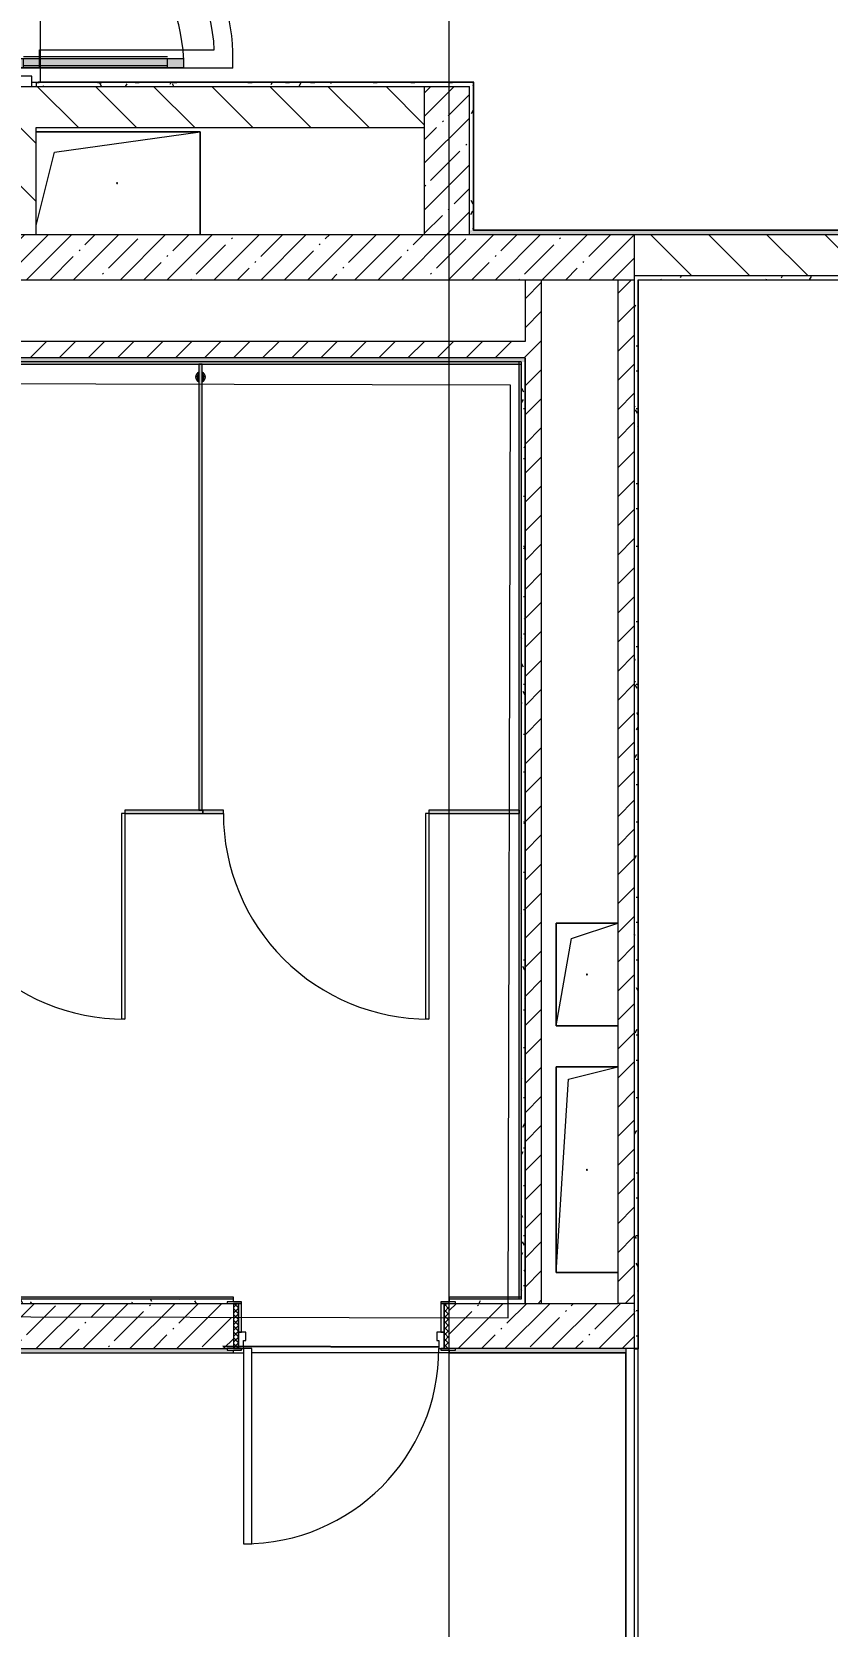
# Model space of a CAD drawing. Header units: millimetres. Extents: x -1113 to 415037, y -3642 to 354837.
# Drawn here: x 98744 to 102614, y 3694 to 11449 of the extents above; entities that cross this region are included whole.
import ezdxf

# ---------------------------------------------------------------- set-up
doc = ezdxf.new("R2010")
doc.units = ezdxf.units.MM
for name, color, linetype, lineweight in [('A-AREA-BNDY', 7, 'Continuous', 5), ('A-DETL-GENF', 7, 'Continuous', 9), ('A-DOOR-2', 7, 'Continuous', 5), ('A-DOOR-FRAM-2', 7, 'Continuous', 5), ('A-FLOR', 7, 'Continuous', 9), ('A-GENM', 7, 'Continuous', 9), ('A-GENM-1', 7, 'Continuous', 20), ('A-GLAZ-CWMG', 7, 'Continuous', 9), ('A-GLAZ-CWMG-1', 7, 'Continuous', 20), ('A-WALL', 7, 'Continuous', 5), ('I-WALL', 7, 'Continuous', 5), ('Оси', 7, 'Continuous', 9)]:
    doc.layers.add(name, color=color, linetype=linetype, lineweight=lineweight)
for name, color, linetype, lineweight, true_color in [('A-DOOR-1', 7, 'Continuous', 5, 0xc0c0c0), ('A-DOOR-4', 7, 'Continuous', 5, 0xd7dbdf), ('A-DOOR-FRAM-1', 7, 'Continuous', 5, 0xc0c0c0), ('A-WALL-1', 9, 'Continuous', 5, 0x808080), ('A-WALL-FNSH-1', 9, 'Continuous', 5, 0x808080)]:
    doc.layers.add(name, color=color, linetype=linetype, lineweight=lineweight, true_color=true_color)
doc.layers.add('A-FLOR-PATT-1', color=7, linetype='Continuous', lineweight=9, true_color=0xeef6ff, transparency=0.5)
pattern_1 = [(45, (64.7, -136.06), (-70.71068, 70.71068), [])]
pattern_2 = [(135, (64.7, -136.06), (-141.42136, -141.42136), [])]
pattern_3 = [(45, (64.7, -136.06), (-114.04925, 114.04925), []), (45, (178.75, -136.06), (-114.04925, 114.04925), [201.612, -40.322, 6.706, -33.617])]
pattern_4 = [(0, (64.7, -136.06), (243.84, 60.96), [20.117, -162.763, 20.117, -162.763, -975.36]), (0, (64.7, -136.06), (243.84, 60.96), [-365.76, 20.117, -345.643, 20.117, -162.763, -426.72]), (0, (64.7, -136.06), (243.84, 60.96), [-914.4, 20.117, -101.803, 20.117, -284.683]), (120, (156.14, -105.58), (-174.71291, 180.691634), [20.117, -162.763, 20.117, -162.763, -975.36]), (120, (156.14, -105.58), (-174.71291, 180.691634), [-365.76, 20.117, -345.643, 20.117, -162.763, -426.72]), (120, (156.14, -105.58), (-174.71291, 180.691634), [-914.4, 20.117, -101.803, 20.117, -284.683]), (240, (186.62, 16.34), (-69.12709, -241.651634), [20.117, -162.763, 20.117, -162.763, -975.36]), (240, (186.62, 16.34), (-69.12709, -241.651634), [-365.76, 20.117, -345.643, 20.117, -162.763, -426.72]), (240, (186.62, 16.34), (-69.12709, -241.651634), [-914.4, 20.117, -101.803, 20.117, -284.683])]

# ---------------------------------------------------------------- blocks, each defined once
blk = doc.blocks.new('110_Дверь_СКБ_1Ст_Внутренняя1 - Д-7а_л__950x2100h_Туалет-32220591-Объем проектирования 1 этажа')
at = {"layer": 'A-DOOR-2'}
h = blk.add_hatch(dxfattribs=at)
h.set_pattern_fill('FP_37', color=256, style=0, pattern_type=2)
h.set_pattern_definition([(135, (1776.41, 174.685), (-14.14214, -14.14214), []), (225, (1776.41, 174.685), (14.14214, -14.14214), [])])
h.paths.add_polyline_path([(537.5, 110), (512.5, 109.9), (512.5, -110), (537.5, -110)])
at = {"layer": 'A-DOOR-FRAM-2'}
h = blk.add_hatch(dxfattribs=at)
h.set_pattern_fill('FP_38', color=256, style=0, pattern_type=2)
h.set_pattern_definition([(45, (-346.384, 174.685), (-14.1421, 14.1421), []), (135, (-346.384, 174.685), (-14.1421, -14.1421), [])])
h.paths.add_polyline_path([(-512.5, 110), (-512.5, -110), (-487.5, -108.5), (-487.5, 110)])
at = {"layer": 'A-DOOR-1'}
for p, q in [((487.5, 1060), (447.5, 1060)), ((447.5, 1060), (447.5, 110)), ((487.5, 110), (487.5, 1060)), ((447.5, 110), (487.5, 110))]:
    blk.add_line(p, q, dxfattribs=at)
blk.add_arc((487.5, 110), 950, 90, 180, dxfattribs=at)
at = {"layer": 'A-DOOR-FRAM-1'}
for p, q in [((-472.5, 118), (-542.5, 118)), ((-542.5, 118), (-542.5, 110)), ((-542.5, 110), (-472.5, 110)), ((-487.5, 110), (-512.5, 110)), ((-512.5, 110), (-512.5, -110)), ((-462.5, 110), (-487.5, 110)), ((-487.5, 110), (-487.5, 30)), ((-487.5, -110), (-487.5, 110)), ((-472.5, 110), (-487.5, 110)), ((-487.5, 110), (-487.5, 109)), ((-487.5, 109), (-472.5, 109)), ((-472.5, 110), (-472.5, 118)), ((-472.5, 109), (-472.5, 110)), ((-462.5, 70), (-462.5, 110)), ((487.5, 110), (487.5, 70)), ((512.5, 110), (487.5, 110)), ((567.5, 118), (497.5, 118)), ((497.5, 118), (497.5, 110)), ((512.5, 110), (497.5, 110)), ((497.5, 110), (497.5, 109)), ((497.5, 110), (567.5, 110)), ((497.5, 109), (512.5, 109)), ((512.5, 30), (512.5, 110)), ((537.5, 110), (512.5, 110)), ((512.5, 110), (512.5, -110)), ((512.5, 109), (512.5, 110)), ((537.5, -110), (537.5, 110)), ((567.5, 110), (567.5, 118)), ((-487.5, 30), (-452.5, 30)), ((-472.5, 30), (-487.5, 30)), ((-487.5, 30), (-487.5, -110)), ((-472.5, -110), (-472.5, 30)), ((-452.5, 70), (-462.5, 70)), ((-452.5, 30), (-452.5, 70)), ((487.5, 70), (477.5, 70)), ((477.5, 70), (477.5, 30)), ((477.5, 30), (512.5, 30)), ((512.5, 30), (497.5, 30)), ((497.5, 30), (497.5, -110)), ((512.5, -110), (512.5, 30)), ((-472.5, -110), (-542.5, -110)), ((-542.5, -110), (-542.5, -118)), ((-542.5, -118), (-472.5, -118)), ((-512.5, -110), (-487.5, -110)), ((-487.5, -110), (-472.5, -110)), ((-472.5, -118), (-472.5, -110)), ((497.5, -110), (512.5, -110)), ((567.5, -110), (497.5, -110)), ((497.5, -110), (497.5, -118)), ((497.5, -118), (567.5, -118)), ((512.5, -110), (537.5, -110)), ((567.5, -118), (567.5, -110))]:
    blk.add_line(p, q, dxfattribs=at)
blk = doc.blocks.new('131_Сантехническая перегородка_Дверь МГН - СД-1-30883454-Объем проектирования 1 этажа')
at = {"layer": 'A-GENM'}
for points in [[(-366.5, 8), (-370, 8), (-370, -8), (10, -8), (10, 8), (-350.5, 8)], [(1390, 8), (1010, 8), (1010, -8), (1390, -8)]]:
    blk.add_hatch(color=256, dxfattribs=at).paths.add_polyline_path(points)
at = {"layer": 'A-DOOR-1'}
for p, q in [((10, 1008), (26, 1008)), ((10, 8), (10, 1008)), ((26, 8), (26, 1008)), ((10, 8), (26, 8))]:
    blk.add_line(p, q, dxfattribs=at)
blk.add_arc((10, 8), 1000, 360, 90, dxfattribs=at)
at = {"layer": 'A-GENM-1'}
for p, q in [((10, 8), (-370, 8)), ((-370, 8), (-370, -8)), ((10, -8), (10, 8)), ((1390, 8), (1010, 8)), ((1010, 8), (1010, -8)), ((1390, -8), (1390, 8)), ((-370, -8), (10, -8)), ((1010, -8), (1390, -8))]:
    blk.add_line(p, q, dxfattribs=at)
blk = doc.blocks.new('GM_Отверстие прямоугольное _в плите_ - Отверстие-21717112-Объем проектирования 1 этажа')
at = {"layer": 'A-GENM'}
for p, q in [((-394, 250), (405, 250)), ((405, 250), (-394, 250)), ((-305, 150), (405, 250)), ((405, 250), (405, -250)), ((405, -250), (405, 250)), ((-394, -206), (-305, 150))]:
    blk.add_line(p, q, dxfattribs=at)
for start, end in [(360, 180), (180, 360)]:
    blk.add_arc((0, 0), 2.5, start, end, dxfattribs=at)
blk = doc.blocks.new('GM_Отверстие прямоугольное _в плите_ - Отверстие-21958892-Объем проектирования 1 этажа')
at = {"layer": 'A-GENM'}
for p, q in [((-150, -250), (-150, 250)), ((-150, 250), (150, 250)), ((150, 250), (-150, 250)), ((-150, 250), (-150, -250)), ((-75, 175), (150, 250)), ((-150, -250), (-75, 175)), ((150, -250), (-150, -250)), ((-150, -250), (150, -250))]:
    blk.add_line(p, q, dxfattribs=at)
for start, end in [(360, 180), (180, 360)]:
    blk.add_arc((0, 0), 2.5, start, end, dxfattribs=at)
blk = doc.blocks.new('GM_Отверстие прямоугольное _в плите_ - Отверстие-21959076-Объем проектирования 1 этажа')
at = {"layer": 'A-GENM'}
for p, q in [((-150, -500), (-150, 500)), ((-150, 500), (150, 500)), ((150, 500), (-150, 500)), ((-150, 500), (-150, -500)), ((-90, 440), (150, 500)), ((-150, -500), (-90, 440)), ((150, -500), (-150, -500)), ((-150, -500), (150, -500))]:
    blk.add_line(p, q, dxfattribs=at)
for start, end in [(360, 180), (180, 360)]:
    blk.add_arc((0, 0), 2.5, start, end, dxfattribs=at)
blk = doc.blocks.new('131_Сантехническая перегородка 7 - СП-1-30858579-Объем проектирования 1 этажа')
at = {"layer": 'A-GENM'}
blk.add_hatch(color=256, dxfattribs=at).paths.add_polyline_path([(2165.9, -8), (2165.9, 8), (-4.1, 8), (-4.1, -8), (1884.9, -8)])
at = {"layer": 'A-GENM', "flags": 128}
for points in [[(71.5, 8), (71.1, 8.5), (70.8, 9), (70.4, 9.5), (70, 9.9), (69.6, 10.4), (69.2, 10.8), (68.8, 11.2), (68.3, 11.6), (67.8, 12), (67.3, 12.3), (66.8, 12.7), (66.3, 13), (65.8, 13.3), (65.3, 13.6), (64.7, 13.8), (64.2, 14), (63.6, 14.3), (63, 14.4), (62.4, 14.6), (61.9, 14.7), (61.3, 14.9), (60.7, 14.9), (60.1, 15), (59.5, 15.1), (58.9, 15.1), (58.3, 15.1), (57.7, 15), (57.1, 15), (56.5, 14.9), (55.9, 14.8), (55.3, 14.7), (54.7, 14.5), (54.1, 14.4), (53.5, 14.2), (53, 13.9), (52.4, 13.7), (51.9, 13.4), (51.4, 13.2), (50.8, 12.9), (50.3, 12.5), (49.8, 12.2), (49.3, 11.8), (48.9, 11.4), (48.4, 11), (48, 10.6), (47.6, 10.2), (47.2, 9.7), (46.8, 9.3), (46.4, 8.8), (46.1, 8.3), (45.9, 8)], [(45.9, -8), (46.3, -8.5), (46.6, -9), (47, -9.5), (47.4, -9.9), (47.8, -10.4), (48.2, -10.8), (48.6, -11.2), (49.1, -11.6), (49.6, -12), (50, -12.3), (50.5, -12.7), (51.1, -13), (51.6, -13.3), (52.1, -13.6), (52.7, -13.8), (53.2, -14), (53.8, -14.3), (54.4, -14.4), (54.9, -14.6), (55.5, -14.7), (56.1, -14.9), (56.7, -14.9), (57.3, -15), (57.9, -15.1), (58.5, -15.1), (59.1, -15.1), (59.7, -15), (60.3, -15), (60.9, -14.9), (61.5, -14.8), (62.1, -14.7), (62.7, -14.5), (63.3, -14.4), (63.8, -14.2), (64.4, -13.9), (65, -13.7), (65.5, -13.4), (66, -13.2), (66.6, -12.9), (67.1, -12.5), (67.6, -12.2), (68, -11.8), (68.5, -11.4), (69, -11), (69.4, -10.6), (69.8, -10.2), (70.2, -9.7), (70.6, -9.3), (70.9, -8.8), (71.3, -8.3), (71.5, -8)]]:
    blk.add_lwpolyline(points, dxfattribs=at)
at = {"layer": 'A-GENM'}
for radius, start, end in [(24.6, 19.91127, 160.08873), (17.6, 28.97309, 151.02691), (15.1, 33.78108, 146.21892), (24.6, 199.91127, 340.08873), (17.6, 208.97309, 331.02691), (15.1, 213.78108, 326.21892)]:
    blk.add_arc((58.7, 0), radius, start, end, dxfattribs=at)
at = {"layer": 'A-GENM-1'}
for p, q in [((2165.9, 8), (-4.1, 8)), ((-4.1, 8), (-4.1, -8)), ((2165.9, -8), (2165.9, 8)), ((-4.1, -8), (2165.9, -8))]:
    blk.add_line(p, q, dxfattribs=at)
blk = doc.blocks.new('131_Сантехническая перегородка_Дверь МГН 2 - СД-1-30897608-Объем проектирования 1 этажа')
at = {"layer": 'A-GENM'}
for points in [[(-269.9, 8), (-427.5, 8), (-427.5, -8), (10, -8), (10, 8), (-88.5, 8)], [(1010, 8), (1010, -8), (1110, -8), (1110, 8)]]:
    blk.add_hatch(color=256, dxfattribs=at).paths.add_polyline_path(points)
at = {"layer": 'A-DOOR-1'}
for p, q in [((10, 1008), (26, 1008)), ((10, 8), (10, 1008)), ((26, 8), (26, 1008)), ((10, 8), (26, 8))]:
    blk.add_line(p, q, dxfattribs=at)
blk.add_arc((10, 8), 1000, 360, 90, dxfattribs=at)
at = {"layer": 'A-GENM-1'}
for p, q in [((10, 8), (-430, 8)), ((-430, 8), (-430, -8)), ((10, -8), (10, 8)), ((1110, 8), (1010, 8)), ((1010, 8), (1010, -8)), ((1110, -8), (1110, 8)), ((-430, -8), (10, -8)), ((1010, -8), (1110, -8))]:
    blk.add_line(p, q, dxfattribs=at)
blk = doc.blocks.new('Дверь_Витражная_остекление_ - ВВ-7 остекление-32349468-Объем проектирования 1 этажа')
at = {"layer": 'A-DETL-GENF'}
for p, q in [((-815, -20), (-860, -20)), ((-860, -177.2), (-860, -20)), ((-815, -20), (-860, -20)), ((-860, -20), (-860, -177.2)), ((-815, -177.2), (-815, -20)), ((-815, -177.2), (-815, -20)), ((865, -880), (865, -20)), ((865, -20), (865, -880)), ((-860, -100), (-815, -100)), ((-850, -177.2), (-850, -100)), ((-806, -177.2), (-806, -100)), ((856, -800), (856, -100)), ((900, -100), (865, -100)), ((900, -800), (900, -140)), ((910, -880), (910, -140)), ((910, -880), (910, -140)), ((-860, -880), (-860, -177.2)), ((-860, -177.2), (-860, -880)), ((-850, -800), (-850, -177.2)), ((-815, -880), (-815, -177.2)), ((-815, -880), (-815, -177.2)), ((-806, -800), (-806, -177.2)), ((-860, -800), (-815, -800)), ((910, -800), (865, -800)), ((-860, -880), (-815, -880)), ((-860, -880), (-815, -880)), ((910, -880), (865, -880)), ((865, -880), (910, -880))]:
    blk.add_line(p, q, dxfattribs=at)
at = {"layer": 'A-DOOR-1'}
for p, q in [((-910, 20), (-860, 20)), ((-910, -20), (-910, 20)), ((-860, 20), (-860, -20)), ((860, 20), (910, 20)), ((860, -20), (860, 20)), ((910, 20), (910, -20)), ((-860, -20), (-910, -20)), ((-860, -177.2), (-860, -20)), ((860, -880), (860, -20)), ((910, -20), (860, -20))]:
    blk.add_line(p, q, dxfattribs=at)
for centre, start, end in [((-860, -20), 275.92467, 0), ((860, -20), 180, 196.2256), ((860, -20), 227.29681, 270)]:
    blk.add_arc(centre, 860, start, end, dxfattribs=at)
at = {"layer": 'A-DOOR-4'}
blk.add_line((-860, -880), (-860, -177.2), dxfattribs=at)
for centre, start, end in [((860, -20), 196.2256, 227.18263), ((-860, -20), 270, 275.92467)]:
    blk.add_arc(centre, 860, start, end, dxfattribs=at)
blk = doc.blocks.new('Прямоугольный импост - Импост структурный с накладкой - 160мм Темный-V270-Объем проектирования 1 этажа')
at = {"layer": 'A-GLAZ-CWMG-1'}
for p, q in [((-50, 0), (-50, 17)), ((-50, 17), (0, 17)), ((-40, 0), (-50, 0)), ((-40, -40), (-40, 0)), ((0, 0), (-10, 0)), ((-10, 0), (-10, -40)), ((0, 17), (0, 0)), ((-50, -140), (-50, -40)), ((-50, -40), (-40, -40)), ((-10, -40), (0, -40)), ((0, -40), (0, -140)), ((0, -140), (-50, -140))]:
    blk.add_line(p, q, dxfattribs=at)

msp = doc.modelspace()

# ---------------------------------------------------------------- hatches: boundary and pattern name
at = {"layer": 'A-FLOR-PATT-1'}
h = msp.add_hatch(color=256, dxfattribs=at)
h.paths.add_polyline_path([(98781.5, 11273.9), (98781.5, 11318.9), (98624.3, 11318.9), (98624.3, 11273.9), (98768.9, 11273.9)])
h.paths.add_polyline_path([(82778.7, 11453.9), (83521.7, 11453.9), (83521.7, 11498.9), (82778.7, 11498.9), (82778.7, 11463.9)])
h.paths.add_polyline_path([(82838.2, 12878.9), (83491.7, 12878.9), (83491.7, 12923.9), (82778.7, 12923.9), (82778.7, 12878.9)])
h.paths.add_polyline_path([(98624.3, 12998.9), (98784.7, 12998.9), (98784.7, 13043.9), (98744.3, 13043.9), (98744.3, 13033.9), (98644.3, 13033.9), (98644.3, 13043.9), (98624.3, 13043.9), (98624.3, 13033.9)])
for points in [[(98784.7, 11273.9), (98784.7, 11318.9), (98781.5, 11318.9), (98781.5, 11273.9)], [(99484.3, 11273.9), (99484.3, 11318.9), (98784.7, 11318.9), (98784.7, 11273.9), (98797, 11273.9)]]:
    msp.add_hatch(color=256, dxfattribs=at).paths.add_polyline_path(points)
at = {"layer": 'I-WALL'}
h = msp.add_hatch(dxfattribs=at)
h.set_pattern_fill('FP_23', color=256, style=0, pattern_type=2)
h.set_pattern_definition(pattern_2)
h.paths.add_polyline_path([(98764.7, 10463.9), (98764.7, 11183.9), (98564.7, 11183.9), (98564.7, 10463.9), (98753.7, 10463.9)])
h.paths.add_polyline_path([(98564.7, 13083.9), (98764.7, 13083.9), (98764.7, 13263.9), (98564.7, 13263.9), (98564.7, 13106.4)])
h = msp.add_hatch(dxfattribs=at)
h.set_pattern_fill('FP_191', color=256, style=0, pattern_type=2)
h.set_pattern_definition(pattern_4)
h.paths.add_polyline_path([(100873.7, 11183.9), (100873.7, 11203.9), (98764.7, 11203.9), (98764.7, 11183.9), (100832, 11183.9)])
h = msp.add_hatch(dxfattribs=at)
h.set_pattern_fill('FP_23', color=256, style=0, pattern_type=2)
h.set_pattern_definition(pattern_2)
h.paths.add_polyline_path([(98764.7, 10983.9), (100653.7, 10983.9), (100653.7, 11183.9), (98764.7, 11183.9), (98764.7, 11055.9)])
h = msp.add_hatch(dxfattribs=at)
h.set_pattern_fill('FP_1', color=256, style=0, pattern_type=2)
h.set_pattern_definition(pattern_3)
h.paths.add_polyline_path([(100832, 10463.9), (100873.7, 10463.9), (100873.7, 11183.9), (100653.7, 11183.9), (100653.7, 10463.9)])
h = msp.add_hatch(dxfattribs=at)
h.set_pattern_fill('FP_191', color=256, style=0, pattern_type=2)
h.set_pattern_definition(pattern_4)
h.paths.add_polyline_path([(100893.7, 10483.9), (100893.7, 11203.9), (100873.7, 11203.9), (100873.7, 10483.9)])
h = msp.add_hatch(dxfattribs=at)
h.set_pattern_fill('FP_191', color=256, style=0, pattern_type=2)
h.set_pattern_definition(pattern_4)
h.paths.add_polyline_path([(119394.7, 10463.9), (121254.7, 10463.9), (121254.6, 10483.9), (111244.7, 10483.9), (111244.7, 10471.9), (111274.7, 10471.9), (111274.7, 10463.9), (118009.5, 10463.9)])
h.paths.add_polyline_path([(109224.7, 10463.9), (110264.7, 10463.9), (110264.7, 10471.9), (110294.7, 10471.9), (110294.7, 10483.9), (109194.7, 10483.9), (109194.7, 10471.9), (109224.7, 10471.9), (109224.7, 10464.5)])
h.paths.add_polyline_path([(107194.7, 10463.9), (107714.7, 10464.2), (107714.7, 10471.9), (107744.7, 10471.9), (107744.7, 10483.9), (105159.7, 10483.9), (105159.7, 10471.9), (105189.7, 10471.9), (105189.7, 10463.9), (107021.2, 10463.9)])
h.paths.add_polyline_path([(102895.1, 10463.9), (103679.7, 10464.2), (103679.7, 10471.9), (103709.7, 10471.9), (103709.7, 10483.9), (100893.7, 10483), (100873.7, 10463.9), (101674.7, 10463.9)])
h.paths.add_polyline_path([(100873.7, 10463.9), (100893.7, 10483.9), (100873.7, 10483.9)])
h = msp.add_hatch(dxfattribs=at)
h.set_pattern_fill('FP_23', color=256, style=0, pattern_type=2)
h.set_pattern_definition(pattern_2)
h.paths.add_polyline_path([(107194.7, 10263.9), (107194.7, 10463.9), (105159.7, 10463.9), (105159.7, 10263.9), (107176.9, 10263.9)])
h.paths.add_polyline_path([(103679.7, 10263.9), (103709.7, 10263.9), (103709.7, 10463.9), (101674.7, 10463.9), (101674.7, 10263.9), (102895.1, 10263.9)])
h.paths.add_polyline_path([(93554.7, 10263.9), (94274.7, 10263.9), (94274.7, 10463.9), (93524.7, 10463.9), (93524.7, 10263.9)])
h.paths.add_polyline_path([(91474.7, 10263.9), (92574.7, 10263.9), (92574.7, 10463.9), (91449.7, 10463.9), (91449.7, 10263.9)])
h.paths.add_polyline_path([(89994.7, 10263.9), (90049.7, 10263.9), (90049.7, 10463.9), (89674.7, 10463.9), (89674.7, 10263.9), (89694.7, 10263.9)])
h = msp.add_hatch(dxfattribs=at)
h.set_pattern_fill('FP_1', color=256, style=0, pattern_type=2)
h.set_pattern_definition(pattern_3)
h.paths.add_polyline_path([(94554.7, 10243.9), (101674.7, 10243.9), (101674.7, 10463.9), (94274.7, 10463.9), (94274.7, 10243.9), (94354.7, 10243.9)])
h = msp.add_hatch(dxfattribs=at)
h.set_pattern_fill('FP_22', color=256, style=0, pattern_type=2)
h.set_pattern_definition(pattern_1)
h.paths.add_polyline_path([(101144.7, 5263.9), (101224.7, 5263.9), (101224.7, 10243.9), (101144.7, 10243.9), (101144.7, 5283.9)])
h = msp.add_hatch(dxfattribs=at)
h.set_pattern_fill('FP_22', color=256, style=0, pattern_type=2)
h.set_pattern_definition(pattern_1)
h.paths.add_polyline_path([(101594.7, 5263.9), (101674.7, 5263.9), (101674.7, 10243.9), (101594.7, 10243.9), (101594.7, 5287.5)])
h = msp.add_hatch(dxfattribs=at)
h.set_pattern_fill('FP_191', color=256, style=0, pattern_type=2)
h.set_pattern_definition(pattern_4)
h.paths.add_polyline_path([(101674.7, 5043.9), (101694.7, 5043.9), (101693.7, 10243.9), (101674.7, 10263.9), (101674.7, 5156.6)])
h.paths.add_polyline_path([(101694.7, 10243.9), (101694.7, 10263.9), (101674.7, 10263.9)])
h = msp.add_hatch(dxfattribs=at)
h.set_pattern_fill('FP_191', color=256, style=0, pattern_type=2)
h.set_pattern_definition(pattern_4)
h.paths.add_polyline_path([(103679.7, 10243.9), (103709.7, 10243.9), (103709.7, 10255.9), (103679.7, 10255.9), (103679.7, 10263.9), (101694.7, 10263.9), (101694.7, 10243.9), (102895.1, 10243.9)])
h.paths.add_polyline_path([(107174.7, 10243.9), (107194.7, 10243.9), (107194.7, 10263.9), (105189.7, 10263.6), (105189.7, 10255.9), (105159.7, 10255.9), (105159.7, 10243.9), (107021.2, 10243.9)])
h = msp.add_hatch(dxfattribs=at)
h.set_pattern_fill('FP_22', color=256, style=0, pattern_type=2)
h.set_pattern_definition(pattern_1)
h.paths.add_polyline_path([(96190.1, 9863.9), (101144.7, 9863.9), (101144.7, 9943.9), (94354.7, 9941.9), (94354.7, 9863.9), (95932.2, 9863.9)])
h = msp.add_hatch(dxfattribs=at)
h.set_pattern_fill('FP_191', color=256, style=0, pattern_type=2)
h.set_pattern_definition(pattern_4)
h.paths.add_polyline_path([(96705.9, 9843.9), (101144.7, 9843.9), (101144.7, 9863.9), (94374.7, 9863.9), (94374.8, 9843.9), (96190.1, 9843.9)])
for points in [[(101087, 9832.9), (101124.7, 9832.9), (101124.7, 9843.9), (94385.7, 9843.9), (94376, 9832.9), (100832, 9832.9)], [(101124.7, 5283.9), (101123.9, 9832.9), (101113.7, 9832.9), (101113.7, 5283.9)]]:
    msp.add_hatch(color=256, dxfattribs=at).paths.add_polyline_path(points)
h = msp.add_hatch(dxfattribs=at)
h.set_pattern_fill('FP_191', color=256, style=0, pattern_type=2)
h.set_pattern_definition(pattern_4)
h.paths.add_polyline_path([(101144.7, 5283.9), (101144.7, 9843.9), (101124.7, 9843.9), (101124.7, 5283.9)])
h = msp.add_hatch(dxfattribs=at)
h.set_pattern_fill('FP_191', color=256, style=0, pattern_type=2)
h.set_pattern_definition(pattern_4)
h.paths.add_polyline_path([(100832, 5263.9), (101144.7, 5263.9), (101144.7, 5283.9), (100774.7, 5283.9), (100774.7, 5271.9), (100804.7, 5271.9), (100804.7, 5263.9)])
h.paths.add_polyline_path([(99694.7, 5263.9), (99694.7, 5271.9), (99724.7, 5271.9), (99724.7, 5283.9), (97984.7, 5283.9), (97984.7, 5263.9), (98768.9, 5263.9)])
h = msp.add_hatch(color=256, dxfattribs=at)
h.paths.add_polyline_path([(100980.5, 5283.9), (101113.7, 5283.9), (101113.7, 5294.9), (100774.7, 5294.9), (100774.7, 5283.9), (100832, 5283.9)])
h.paths.add_polyline_path([(98015.7, 5283.9), (99724.7, 5283.9), (99724.7, 5294.9), (98015.7, 5294.9)])
h = msp.add_hatch(dxfattribs=at)
h.set_pattern_fill('FP_1', color=256, style=0, pattern_type=2)
h.set_pattern_definition(pattern_3)
h.paths.add_polyline_path([(99724.7, 5043.9), (99724.7, 5263.9), (94274.7, 5263.9), (94274.7, 5043.9), (99694.7, 5043.9)])
h.paths.add_polyline_path([(101674.7, 5043.9), (101674.7, 5263.9), (100774.7, 5263.9), (100774.7, 5043.9), (101634.7, 5043.9)])
h = msp.add_hatch(dxfattribs=at)
h.set_pattern_fill('FP_191', color=256, style=0, pattern_type=2)
h.set_pattern_definition(pattern_4)
h.paths.add_polyline_path([(100774.7, 5023.9), (101633.7, 5023.9), (101634.3, 5043.9), (100804.7, 5043.2), (100804.7, 5035.9), (100774.7, 5035.9)])
h.paths.add_polyline_path([(94274.7, 5023.9), (99724.7, 5023.9), (99724.7, 5035.9), (99694.7, 5035.9), (99694.7, 5043.9), (94274.7, 5043.9), (94274.7, 5037.3)])

# ---------------------------------------------------------------- linework, layer by layer
msp.add_lwpolyline([(99673.1, 5055.5), (100723.1, 5053)])
at = {"layer": 'A-AREA-BNDY', "flags": 128}
msp.add_lwpolyline([(94345.1, 9747), (94340.7, 7869), (94570.7, 7868.5), (94565.5, 5638.5), (95385.5, 5636.6), (95385, 5436.6), (97965, 5430.5), (97964.5, 5200.5), (101062.4, 5193.3), (101073.1, 9731.2)], close=True, dxfattribs=at)
at = {"layer": 'A-FLOR'}
for p, q in [((98784.7, 12177.1), (98784.7, 11203.9)), ((98781.5, 11272.3), (98781.5, 11362.3)), ((98781.5, 11362.3), (99631.9, 11362.3)), ((99721.5, 11272.3), (98781.5, 11272.3)), ((100893.7, 11203.9), (98744.3, 11203.9)), ((100893.7, 10483.9), (100893.7, 11203.9)), ((103784.7, 10483.9), (100894.7, 10483.9)), ((101694.7, 10243.9), (103709.7, 10243.9)), ((101694.7, 2788.9), (101694.7, 10242.9)), ((99724.7, 5271.9), (99724.7, 5283.9)), ((94254.7, 5023.9), (99774.7, 5023.9)), ((99724.7, 5023.9), (99724.7, 5035.9)), ((101633.7, 5023.9), (99814.7, 5023.9)), ((100774.7, 5035.9), (100774.7, 5023.9)), ((101634.7, 2738.9), (101634.7, 5023.9))]:
    msp.add_line(p, q, dxfattribs=at)
for radius, start, end in [(855, 2.68148, 89.68791), (855, 2.68148, 89.68791), (945, 356.96706, 72.24721), (945, 356.96706, 72.24721)]:
    msp.add_arc((98777.8, 11322.3), radius, start, end, dxfattribs=at)
at = {"layer": 'A-WALL'}
for p, q in [((100894.7, 10483.9), (100893.7, 10483.9)), ((101124.7, 9843.9), (94374.7, 9843.9)), ((101124.7, 9843.9), (101124.7, 5283.9)), ((99724.7, 5283.9), (98004.7, 5283.9)), ((101674.7, 5263.9), (101594.7, 5263.9)), ((101634.7, 5043.9), (101634.7, 5023.9)), ((101674.7, 5043.9), (101674.7, 2843.9)), ((101675.7, 5043.9), (101675.7, 5042.9)), ((101633.7, 5023.9), (101634.7, 5023.9))]:
    msp.add_line(p, q, dxfattribs=at)
at = {"layer": 'A-WALL-1'}
for p, q in [((97483.7, 11183.9), (100873.7, 11183.9)), ((98764.7, 11203.9), (98764.7, 11183.9)), ((100653.7, 11183.9), (100653.7, 10463.9)), ((100873.7, 10463.9), (100873.7, 11183.9)), ((98764.7, 10463.9), (98764.7, 10983.9)), ((98764.7, 10983.9), (100653.7, 10983.9)), ((93554.7, 10463.9), (103679.7, 10463.9)), ((101674.7, 10463.9), (101674.7, 5043.9)), ((94274.7, 10243.9), (101674.7, 10243.9)), ((101144.7, 10243.9), (101144.7, 9943.9)), ((101224.7, 5263.9), (101224.7, 10243.9)), ((101594.7, 10243.9), (101594.7, 5263.9)), ((101674.7, 10263.9), (103679.7, 10263.9)), ((101694.7, 10242.9), (101694.7, 10243.9)), ((101144.7, 9943.9), (94354.7, 9943.9)), ((101144.7, 9863.9), (94354.7, 9863.9)), ((101144.7, 9863.9), (101144.7, 5263.9)), ((101144.7, 5263.9), (101144.7, 9863.9)), ((101124.7, 5283.9), (100774.7, 5283.9)), ((100774.7, 5283.9), (100774.7, 5271.9)), ((94274.7, 5263.9), (99694.7, 5263.9)), ((100804.7, 5263.9), (101594.7, 5263.9)), ((94274.7, 5043.9), (99694.7, 5043.9)), ((101695.7, 5043.9), (100804.7, 5043.9)), ((100774.7, 5035.9), (100774.7, 5023.9))]:
    msp.add_line(p, q, dxfattribs=at)
at = {"layer": 'A-WALL-FNSH-1'}
for p, q in [((100894.7, 11204.9), (98774.7, 11204.9)), ((98774.7, 11204.9), (98774.7, 11203.9)), ((100894.7, 10484.9), (100894.7, 11204.9)), ((103709.7, 10484.9), (100894.7, 10484.9)), ((101694.7, 10242.9), (101694.7, 10242.9)), ((101695.7, 10242.9), (103709.7, 10242.9)), ((101695.7, 5042.9), (101695.7, 10242.9)), ((94374.7, 9832.9), (101124.7, 9832.9)), ((101113.7, 9843.9), (101113.7, 5283.9)), ((99724.7, 5294.9), (98015.7, 5294.9)), ((99724.7, 5283.9), (99724.7, 5294.9)), ((101124.7, 5294.9), (100774.7, 5294.9)), ((100774.7, 5294.9), (100774.7, 5283.9)), ((101675.7, 2843.9), (101675.7, 5042.9)), ((101675.7, 5042.9), (101695.7, 5042.9)), ((94253.7, 5022.9), (99724.7, 5022.9)), ((99724.7, 5022.9), (99724.7, 5023.9)), ((100774.7, 5023.9), (100774.7, 5022.9)), ((100774.7, 5022.9), (101633.7, 5022.9)), ((101633.7, 5022.9), (101633.7, 2788.9))]:
    msp.add_line(p, q, dxfattribs=at)
at = {"layer": 'Оси'}
msp.add_lwpolyline([(100774.7, -2042.3), (100774.7, 2957.7), (100774.7, 16892.2), (100774.7, 21892.2)], dxfattribs=at)

# ---------------------------------------------------------------- block references
at = {"layer": 'A-DOOR-1'}
for name, p, rotation in [('Дверь_Витражная_остекление_ - ВВ-7 остекление-32349468-Объем проектирования 1 этажа', (98604.3, 12133.9), 89.99999999999993), ('110_Дверь_СКБ_1Ст_Внутренняя1 - Д-7а_л__950x2100h_Туалет-32220591-Объем проектирования 1 этажа', (100262.2, 5153.9), 180)]:
    msp.add_blockref(name, p, dxfattribs=dict(at, rotation=rotation))
at = {"layer": 'A-GENM'}
for name, p in [('GM_Отверстие прямоугольное _в плите_ - Отверстие-21717112-Объем проектирования 1 этажа', (99158.7, 10713.9)), ('GM_Отверстие прямоугольное _в плите_ - Отверстие-21958892-Объем проектирования 1 этажа', (101444.7, 6863.9)), ('GM_Отверстие прямоугольное _в плите_ - Отверстие-21959076-Объем проектирования 1 этажа', (101444.7, 5913.9))]:
    msp.add_blockref(name, p, dxfattribs=at)
for name, p, rotation in [('131_Сантехническая перегородка 7 - СП-1-30858579-Объем проектирования 1 этажа', (99564.7, 9828.9), 269.9999999999999), ('131_Сантехническая перегородка_Дверь МГН - СД-1-30883454-Объем проектирования 1 этажа', (99206.2, 7654.9), 180), ('131_Сантехническая перегородка_Дверь МГН 2 - СД-1-30897608-Объем проектирования 1 этажа', (100686.2, 7654.9), 180)]:
    msp.add_blockref(name, p, dxfattribs=dict(at, rotation=rotation))
at = {"layer": 'A-GLAZ-CWMG', "extrusion": (0, 0, -1), "rotation": 270.0000000000001}
msp.add_blockref('Прямоугольный импост - Импост структурный с накладкой - 160мм Темный-V270-Объем проектирования 1 этажа', (-98604.3, 11183.9), dxfattribs=at)

doc.saveas('drawing.dxf')
